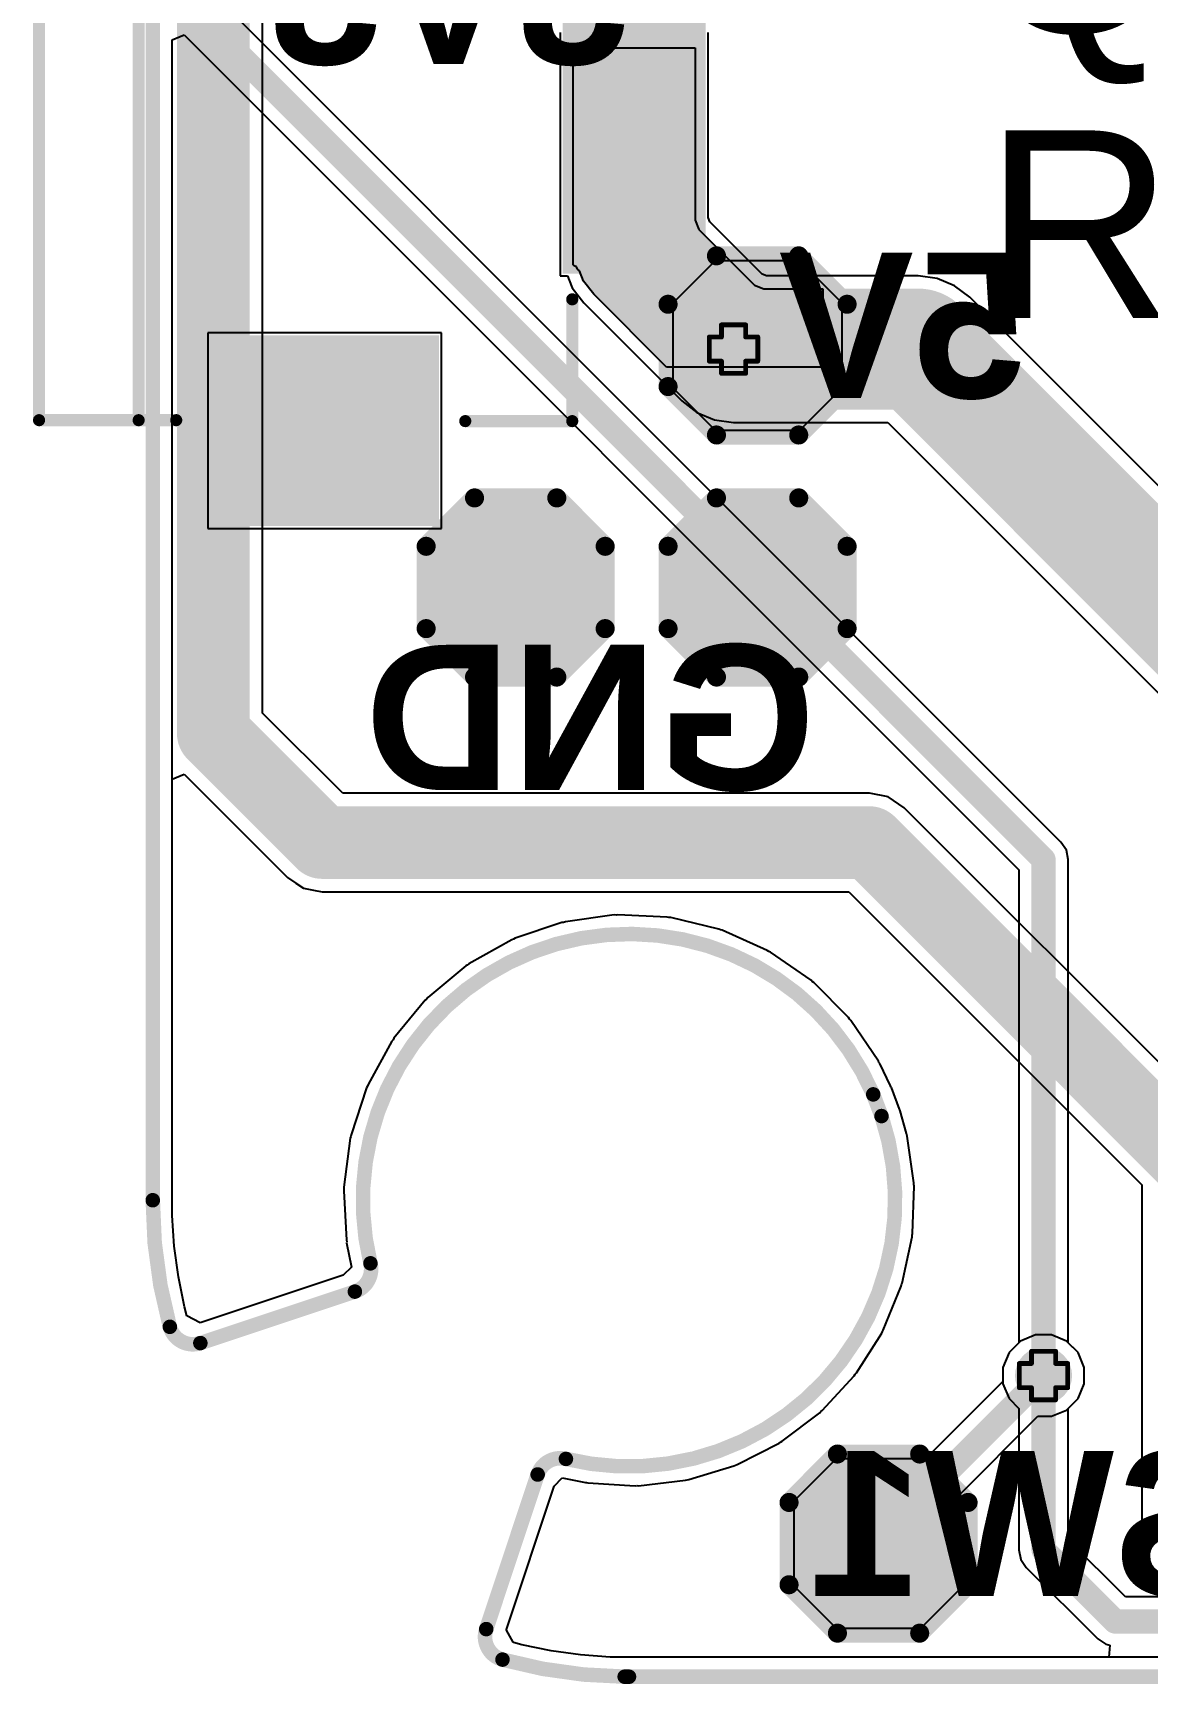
# Model space of a CAD drawing. Header units: inches. Extents: x -1 to 13, y -1.6 to 0.5.
# Drawn here: x -0.897 to -0.436, y -1.499 to -0.817 of the extents above; entities that cross this region are included whole.
import ezdxf

# ---------------------------------------------------------------- set-up
doc = ezdxf.new("R2010")
doc.units = ezdxf.units.IN
doc.header["$MEASUREMENT"] = 0
for name, color, linetype in [('Board_outline', 216, 'Continuous'), ('Bottom Layer', 5, 'Continuous'), ('Bottom Overlay', 54, 'Continuous'), ('Bottom Paste', 16, 'Continuous'), ('Bottom Solder', 6, 'Continuous'), ('Drill Drawing', 1, 'Continuous'), ('Top Layer', 1, 'Continuous'), ('Top Overlay', 2, 'Continuous'), ('Top Paste', 8, 'Continuous'), ('Top Solder', 216, 'Continuous'), ('Via Holes', 16, 'Continuous')]:
    doc.layers.add(name, color=color, linetype=linetype)
doc.styles.add('Arial', font='', dxfattribs={"height": 0.2})
doc.styles.add('Arial_Bold', font='', dxfattribs={"height": 0.2})
doc.styles.get('Arial').set_extended_font_data('Arial')
doc.styles.get('Arial_Bold').set_extended_font_data('Arial', bold=True)

# ---------------------------------------------------------------- blocks, each defined once
blk = doc.blocks.new('FH12_30S_0_5SH_55__9')
at = {"layer": 'Top Layer'}
for points in [[(0.20079, 0.03839), (0.20079, 0.08957), (0.2126, 0.08957), (0.2126, 0.03839)], [(0.22047, 0.03839), (0.22047, 0.08957), (0.23228, 0.08957), (0.23228, 0.03839)], [(0.24016, 0.03839), (0.24016, 0.08957), (0.25197, 0.08957), (0.25197, 0.03839)], [(0.25984, 0.03839), (0.25984, 0.08957), (0.27165, 0.08957), (0.27165, 0.03839)], [(0.27953, 0.03839), (0.27953, 0.08957), (0.29134, 0.08957), (0.29134, 0.03839)], [(0.3248, -0.02067), (0.39567, -0.02067), (0.39567, -0.10728), (0.3248, -0.10728)]]:
    blk.add_hatch(color=1, dxfattribs=at).paths.add_polyline_path(points)
at = {"layer": 'Top Paste'}
blk.add_hatch(color=8, dxfattribs=at).paths.add_polyline_path([(0.3248, -0.02067), (0.39567, -0.02067), (0.39567, -0.10728), (0.3248, -0.10728)])
at = {"layer": 'Top Solder'}
for points in [[(0.1771, 0.03439), (0.1771, 0.09357), (0.19691, 0.09357), (0.19691, 0.03439)], [(0.19679, 0.03439), (0.19679, 0.09357), (0.2166, 0.09357), (0.2166, 0.03439)], [(0.21647, 0.03439), (0.21647, 0.09357), (0.23628, 0.09357), (0.23628, 0.03439)], [(0.23616, 0.03439), (0.23616, 0.09357), (0.25597, 0.09357), (0.25597, 0.03439)], [(0.25584, 0.03439), (0.25584, 0.09357), (0.27565, 0.09357), (0.27565, 0.03439)], [(0.27553, 0.03439), (0.27553, 0.09357), (0.29534, 0.09357), (0.29534, 0.03439)], [(0.3208, -0.01667), (0.39967, -0.01667), (0.39967, -0.11128), (0.3208, -0.11128)]]:
    blk.add_hatch(color=216, dxfattribs=at).paths.add_polyline_path(points)
at = {"layer": 'Top Overlay', "const_width": 0.005}
for points in [[(0.3563, 0.03839), (0.30598, 0.03839)], [(0.3563, -0.00583), (0.3563, 0.03839)], [(0.35591, -0.14084), (0.35591, -0.1253)], [(0.35591, -0.14084), (-0.3563, -0.14084)], [(0.35591, -0.182), (0.35591, -0.14084)], [(0.35591, -0.182), (-0.3563, -0.182)]]:
    blk.add_lwpolyline(points, dxfattribs=at)
at = {"layer": 'Top Overlay', "const_width": 0.0025}
for points in [[(0.30473, 0.03839, 1), (0.30723, 0.03839, 1)], [(0.35505, 0.03839, 1), (0.35755, 0.03839, 1)], [(0.35505, 0.03839, 1), (0.35755, 0.03839, 1)], [(0.35505, -0.00583, 1), (0.35755, -0.00583, 1)], [(0.35466, -0.1253, 1), (0.35716, -0.1253, 1)], [(0.35466, -0.14084, 1), (0.35716, -0.14084, 1)], [(0.35466, -0.14084, 1), (0.35716, -0.14084, 1)], [(0.35466, -0.14084, 1), (0.35716, -0.14084, 1)], [(0.35466, -0.182, 1), (0.35716, -0.182, 1)], [(0.35466, -0.182, 1), (0.35716, -0.182, 1)]]:
    blk.add_lwpolyline(points, format="xyb", close=True, dxfattribs=at)
blk = doc.blocks.new('TEST_POINT_B_69')
at = {"layer": 'Bottom Layer'}
blk.add_hatch(color=5, dxfattribs=at).paths.add_polyline_path([(0.015, 0.03), (-0.015, 0.03), (-0.03, 0.015), (-0.03, -0.015), (-0.015, -0.03), (0.015, -0.03), (0.03, -0.015), (0.03, 0.015)])
at = {"layer": 'Bottom Paste'}
blk.add_hatch(color=16, dxfattribs=at).paths.add_polyline_path([(0.015, 0.03), (-0.015, 0.03), (-0.03, 0.015), (-0.03, -0.015), (-0.015, -0.03), (0.015, -0.03), (0.03, -0.015), (0.03, 0.015)])
at = {"layer": 'Bottom Solder'}
blk.add_hatch(color=6, dxfattribs=at).paths.add_polyline_path([(0.017, 0.034), (-0.017, 0.034), (-0.034, 0.017), (-0.034, -0.017), (-0.017, -0.034), (0.017, -0.034), (0.034, -0.017), (0.034, 0.017)])
at = {"layer": 'Bottom Overlay', "const_width": 0.00787}
for points in [[(-0.017, 0.037), (-0.037, 0.017)], [(0.017, 0.037), (-0.017, 0.037)], [(0.037, 0.017), (0.017, 0.037)], [(-0.037, 0.017), (-0.037, -0.017)], [(0.037, 0.017), (0.037, -0.017)], [(-0.017, -0.037), (-0.037, -0.017)], [(0.037, -0.017), (0.017, -0.037)], [(0.017, -0.037), (-0.017, -0.037)]]:
    blk.add_lwpolyline(points, dxfattribs=at)
at = {"layer": 'Bottom Overlay', "const_width": 0.00394}
for points in [[(-0.01897, 0.037, 1), (-0.01503, 0.037, 1)], [(-0.01897, 0.037, 1), (-0.01503, 0.037, 1)], [(0.01503, 0.037, 1), (0.01897, 0.037, 1)], [(0.01503, 0.037, 1), (0.01897, 0.037, 1)], [(-0.03897, 0.017, 1), (-0.03503, 0.017, 1)], [(-0.03897, 0.017, 1), (-0.03503, 0.017, 1)], [(0.03503, 0.017, 1), (0.03897, 0.017, 1)], [(0.03503, 0.017, 1), (0.03897, 0.017, 1)], [(-0.03897, -0.017, 1), (-0.03503, -0.017, 1)], [(-0.03897, -0.017, 1), (-0.03503, -0.017, 1)], [(0.03503, -0.017, 1), (0.03897, -0.017, 1)], [(0.03503, -0.017, 1), (0.03897, -0.017, 1)], [(-0.01897, -0.037, 1), (-0.01503, -0.037, 1)], [(-0.01897, -0.037, 1), (-0.01503, -0.037, 1)], [(0.01503, -0.037, 1), (0.01897, -0.037, 1)], [(0.01503, -0.037, 1), (0.01897, -0.037, 1)]]:
    blk.add_lwpolyline(points, format="xyb", close=True, dxfattribs=at)
blk = doc.blocks.new('TEST_POINT_B_70')
at = {"layer": 'Bottom Layer'}
blk.add_hatch(color=5, dxfattribs=at).paths.add_polyline_path([(0.015, 0.03), (-0.015, 0.03), (-0.03, 0.015), (-0.03, -0.015), (-0.015, -0.03), (0.015, -0.03), (0.03, -0.015), (0.03, 0.015)])
at = {"layer": 'Bottom Paste'}
blk.add_hatch(color=16, dxfattribs=at).paths.add_polyline_path([(0.015, 0.03), (-0.015, 0.03), (-0.03, 0.015), (-0.03, -0.015), (-0.015, -0.03), (0.015, -0.03), (0.03, -0.015), (0.03, 0.015)])
at = {"layer": 'Bottom Solder'}
blk.add_hatch(color=6, dxfattribs=at).paths.add_polyline_path([(0.017, 0.034), (-0.017, 0.034), (-0.034, 0.017), (-0.034, -0.017), (-0.017, -0.034), (0.017, -0.034), (0.034, -0.017), (0.034, 0.017)])
at = {"layer": 'Bottom Overlay', "const_width": 0.00787}
for points in [[(-0.017, 0.037), (-0.037, 0.017)], [(0.017, 0.037), (-0.017, 0.037)], [(0.037, 0.017), (0.017, 0.037)], [(-0.037, 0.017), (-0.037, -0.017)], [(0.037, 0.017), (0.037, -0.017)], [(-0.017, -0.037), (-0.037, -0.017)], [(0.037, -0.017), (0.017, -0.037)], [(0.017, -0.037), (-0.017, -0.037)]]:
    blk.add_lwpolyline(points, dxfattribs=at)
at = {"layer": 'Bottom Overlay', "const_width": 0.00394}
for points in [[(-0.01897, 0.037, 1), (-0.01503, 0.037, 1)], [(-0.01897, 0.037, 1), (-0.01503, 0.037, 1)], [(0.01503, 0.037, 1), (0.01897, 0.037, 1)], [(0.01503, 0.037, 1), (0.01897, 0.037, 1)], [(-0.03897, 0.017, 1), (-0.03503, 0.017, 1)], [(-0.03897, 0.017, 1), (-0.03503, 0.017, 1)], [(0.03503, 0.017, 1), (0.03897, 0.017, 1)], [(0.03503, 0.017, 1), (0.03897, 0.017, 1)], [(-0.03897, -0.017, 1), (-0.03503, -0.017, 1)], [(-0.03897, -0.017, 1), (-0.03503, -0.017, 1)], [(0.03503, -0.017, 1), (0.03897, -0.017, 1)], [(0.03503, -0.017, 1), (0.03897, -0.017, 1)], [(-0.01897, -0.037, 1), (-0.01503, -0.037, 1)], [(-0.01897, -0.037, 1), (-0.01503, -0.037, 1)], [(0.01503, -0.037, 1), (0.01897, -0.037, 1)], [(0.01503, -0.037, 1), (0.01897, -0.037, 1)]]:
    blk.add_lwpolyline(points, format="xyb", close=True, dxfattribs=at)
blk = doc.blocks.new('TEST_POINT_B_71')
at = {"layer": 'Bottom Layer'}
blk.add_hatch(color=5, dxfattribs=at).paths.add_polyline_path([(0.015, 0.03), (-0.015, 0.03), (-0.03, 0.015), (-0.03, -0.015), (-0.015, -0.03), (0.015, -0.03), (0.03, -0.015), (0.03, 0.015)])
at = {"layer": 'Bottom Paste'}
blk.add_hatch(color=16, dxfattribs=at).paths.add_polyline_path([(0.015, 0.03), (-0.015, 0.03), (-0.03, 0.015), (-0.03, -0.015), (-0.015, -0.03), (0.015, -0.03), (0.03, -0.015), (0.03, 0.015)])
at = {"layer": 'Bottom Solder'}
blk.add_hatch(color=6, dxfattribs=at).paths.add_polyline_path([(0.017, 0.034), (-0.017, 0.034), (-0.034, 0.017), (-0.034, -0.017), (-0.017, -0.034), (0.017, -0.034), (0.034, -0.017), (0.034, 0.017)])
at = {"layer": 'Bottom Overlay', "const_width": 0.00787}
for points in [[(-0.017, 0.037), (-0.037, 0.017)], [(0.017, 0.037), (-0.017, 0.037)], [(0.037, 0.017), (0.017, 0.037)], [(-0.037, 0.017), (-0.037, -0.017)], [(0.037, 0.017), (0.037, -0.017)], [(-0.017, -0.037), (-0.037, -0.017)], [(0.037, -0.017), (0.017, -0.037)], [(0.017, -0.037), (-0.017, -0.037)]]:
    blk.add_lwpolyline(points, dxfattribs=at)
at = {"layer": 'Bottom Overlay', "const_width": 0.00394}
for points in [[(-0.01897, 0.037, 1), (-0.01503, 0.037, 1)], [(-0.01897, 0.037, 1), (-0.01503, 0.037, 1)], [(0.01503, 0.037, 1), (0.01897, 0.037, 1)], [(0.01503, 0.037, 1), (0.01897, 0.037, 1)], [(-0.03897, 0.017, 1), (-0.03503, 0.017, 1)], [(-0.03897, 0.017, 1), (-0.03503, 0.017, 1)], [(0.03503, 0.017, 1), (0.03897, 0.017, 1)], [(0.03503, 0.017, 1), (0.03897, 0.017, 1)], [(-0.03897, -0.017, 1), (-0.03503, -0.017, 1)], [(-0.03897, -0.017, 1), (-0.03503, -0.017, 1)], [(0.03503, -0.017, 1), (0.03897, -0.017, 1)], [(0.03503, -0.017, 1), (0.03897, -0.017, 1)], [(-0.01897, -0.037, 1), (-0.01503, -0.037, 1)], [(-0.01897, -0.037, 1), (-0.01503, -0.037, 1)], [(0.01503, -0.037, 1), (0.01897, -0.037, 1)], [(0.01503, -0.037, 1), (0.01897, -0.037, 1)]]:
    blk.add_lwpolyline(points, format="xyb", close=True, dxfattribs=at)
blk = doc.blocks.new('TEST_POINT_B_72')
at = {"layer": 'Bottom Layer'}
blk.add_hatch(color=5, dxfattribs=at).paths.add_polyline_path([(0.015, 0.03), (-0.015, 0.03), (-0.03, 0.015), (-0.03, -0.015), (-0.015, -0.03), (0.015, -0.03), (0.03, -0.015), (0.03, 0.015)])
at = {"layer": 'Bottom Paste'}
blk.add_hatch(color=16, dxfattribs=at).paths.add_polyline_path([(0.015, 0.03), (-0.015, 0.03), (-0.03, 0.015), (-0.03, -0.015), (-0.015, -0.03), (0.015, -0.03), (0.03, -0.015), (0.03, 0.015)])
at = {"layer": 'Bottom Solder'}
blk.add_hatch(color=6, dxfattribs=at).paths.add_polyline_path([(0.017, 0.034), (-0.017, 0.034), (-0.034, 0.017), (-0.034, -0.017), (-0.017, -0.034), (0.017, -0.034), (0.034, -0.017), (0.034, 0.017)])
at = {"layer": 'Bottom Overlay', "const_width": 0.00787}
for points in [[(-0.017, 0.037), (-0.037, 0.017)], [(0.017, 0.037), (-0.017, 0.037)], [(0.037, 0.017), (0.017, 0.037)], [(-0.037, 0.017), (-0.037, -0.017)], [(0.037, 0.017), (0.037, -0.017)], [(-0.017, -0.037), (-0.037, -0.017)], [(0.037, -0.017), (0.017, -0.037)], [(0.017, -0.037), (-0.017, -0.037)]]:
    blk.add_lwpolyline(points, dxfattribs=at)
at = {"layer": 'Bottom Overlay', "const_width": 0.00394}
for points in [[(-0.01897, 0.037, 1), (-0.01503, 0.037, 1)], [(-0.01897, 0.037, 1), (-0.01503, 0.037, 1)], [(0.01503, 0.037, 1), (0.01897, 0.037, 1)], [(0.01503, 0.037, 1), (0.01897, 0.037, 1)], [(-0.03897, 0.017, 1), (-0.03503, 0.017, 1)], [(-0.03897, 0.017, 1), (-0.03503, 0.017, 1)], [(0.03503, 0.017, 1), (0.03897, 0.017, 1)], [(0.03503, 0.017, 1), (0.03897, 0.017, 1)], [(-0.03897, -0.017, 1), (-0.03503, -0.017, 1)], [(-0.03897, -0.017, 1), (-0.03503, -0.017, 1)], [(0.03503, -0.017, 1), (0.03897, -0.017, 1)], [(0.03503, -0.017, 1), (0.03897, -0.017, 1)], [(-0.01897, -0.037, 1), (-0.01503, -0.037, 1)], [(-0.01897, -0.037, 1), (-0.01503, -0.037, 1)], [(0.01503, -0.037, 1), (0.01897, -0.037, 1)], [(0.01503, -0.037, 1), (0.01897, -0.037, 1)]]:
    blk.add_lwpolyline(points, format="xyb", close=True, dxfattribs=at)

msp = doc.modelspace()

# ---------------------------------------------------------------- hatches: boundary and pattern name
at = {"layer": 'Bottom Layer'}
h = msp.add_hatch(color=5, dxfattribs=at)
edge = h.paths.add_edge_path()
edge.add_arc((-0.60713, -0.94713), 0.01181, 0, 360)
h = msp.add_hatch(color=5, dxfattribs=at)
edge = h.paths.add_edge_path()
edge.add_arc((-0.479, -1.37121), 0.01181, 0, 360)
at = {"layer": 'Top Layer'}
h = msp.add_hatch(color=1, dxfattribs=at)
edge = h.paths.add_edge_path()
edge.add_arc((-0.60713, -0.94713), 0.01181, 0, 360)
h = msp.add_hatch(color=1, dxfattribs=at)
edge = h.paths.add_edge_path()
edge.add_arc((-0.479, -1.37121), 0.01181, 0, 360)
at = {"layer": 'Via Holes'}
h = msp.add_hatch(color=7, dxfattribs=at)
edge = h.paths.add_edge_path()
edge.add_arc((-0.60713, -0.94713), 0.00591, 0, 360)
h = msp.add_hatch(color=7, dxfattribs=at)
edge = h.paths.add_edge_path()
edge.add_arc((-0.479, -1.37121), 0.00591, 0, 360)

# ---------------------------------------------------------------- linework, layer by layer
at = {"layer": 'Board_outline', "const_width": 0.006}
for points in [[(-0.8472, -1.29876), (-0.8472, 0.07919)], [(-0.54941, -1.25503), (-0.54598, -1.26399)], [(-0.82753, -1.35778), (-0.76366, -1.33651)], [(-0.70937, -1.47594), (-0.6881, -1.41207)], [(-0.65214, -1.4956), (-0.65035, -1.49561)], [(-0.65035, -1.49561), (2.89296, -1.49561)]]:
    msp.add_lwpolyline(points, dxfattribs=at)
for points in [[(-0.75722, -1.32483, -0.918669), (-0.54941, -1.25503)], [(-0.54598, -1.26399, -0.589842), (-0.67642, -1.40563)], [(-0.84013, -1.35105, -0.067325), (-0.8472, -1.29876)], [(-0.75722, -1.32483, -0.390333), (-0.76366, -1.33651)], [(-0.82753, -1.35778, -0.429718), (-0.84013, -1.35105)], [(-0.6881, -1.41207, -0.390327), (-0.67642, -1.40563)], [(-0.70264, -1.48854, -0.429723), (-0.70937, -1.47594)], [(-0.65214, -1.4956, -0.065034), (-0.70264, -1.48854)]]:
    msp.add_lwpolyline(points, format="xyb", dxfattribs=at)
at = {"layer": 'Board_outline', "const_width": 0.003}
for points in [[(-0.55091, -1.25503, 1), (-0.54791, -1.25503, 1)], [(-0.55091, -1.25503, 1), (-0.54791, -1.25503, 1)], [(-0.54748, -1.26399, 1), (-0.54448, -1.26399, 1)], [(-0.54748, -1.26399, 1), (-0.54448, -1.26399, 1)], [(-0.8487, -1.29876, 1), (-0.8457, -1.29876, 1)], [(-0.8487, -1.29876, 1), (-0.8457, -1.29876, 1)], [(-0.75872, -1.32483, 1), (-0.75572, -1.32483, 1)], [(-0.75872, -1.32483, 1), (-0.75572, -1.32483, 1)], [(-0.76516, -1.33651, 1), (-0.76216, -1.33651, 1)], [(-0.76516, -1.33651, 1), (-0.76216, -1.33651, 1)], [(-0.84163, -1.35105, 1), (-0.83863, -1.35105, 1)], [(-0.84163, -1.35105, 1), (-0.83863, -1.35105, 1)], [(-0.82903, -1.35778, 1), (-0.82603, -1.35778, 1)], [(-0.82903, -1.35778, 1), (-0.82603, -1.35778, 1)], [(-0.67792, -1.40563, 1), (-0.67492, -1.40563, 1)], [(-0.67792, -1.40563, 1), (-0.67492, -1.40563, 1)], [(-0.6896, -1.41207, 1), (-0.6866, -1.41207, 1)], [(-0.6896, -1.41207, 1), (-0.6866, -1.41207, 1)], [(-0.71087, -1.47594, 1), (-0.70787, -1.47594, 1)], [(-0.71087, -1.47594, 1), (-0.70787, -1.47594, 1)], [(-0.70414, -1.48854, 1), (-0.70114, -1.48854, 1)], [(-0.70414, -1.48854, 1), (-0.70114, -1.48854, 1)], [(-0.65364, -1.4956, 1), (-0.65064, -1.4956, 1)], [(-0.65364, -1.4956, 1), (-0.65064, -1.4956, 1)], [(-0.65185, -1.49561, 1), (-0.64885, -1.49561, 1)], [(-0.65185, -1.49561, 1), (-0.64885, -1.49561, 1)]]:
    msp.add_lwpolyline(points, format="xyb", close=True, dxfattribs=at)
at = {"layer": 'Bottom Layer'}
for p, q in [((-0.80181, -1.09747), (-0.80181, -0.79065)), ((-0.6147, -0.91061), (-0.6322, -0.92811)), ((-0.5797, -0.91061), (-0.6147, -0.91061)), ((-0.5622, -0.92811), (-0.5797, -0.91061)), ((-0.6322, -0.92811), (-0.6322, -0.96311)), ((-0.5622, -0.96311), (-0.5622, -0.92811)), ((-0.6322, -0.96311), (-0.6147, -0.98061)), ((-0.5797, -0.98061), (-0.5622, -0.96311)), ((-0.6147, -0.98061), (-0.5797, -0.98061)), ((-0.76868, -1.13061), (-0.80181, -1.09747)), ((-0.83917, -1.12486), (-0.83417, -1.12279)), ((-0.83917, -1.29876), (-0.83917, -1.12486)), ((-0.83417, -1.12279), (-0.79155, -1.16542)), ((-0.551, -1.13061), (-0.76868, -1.13061)), ((-0.5432, -1.13216), (-0.551, -1.13061)), ((-0.53658, -1.13658), (-0.5432, -1.13216)), ((-0.40358, -1.26958), (-0.53658, -1.13658)), ((-0.79155, -1.16542), (-0.79155, -1.16542)), ((-0.79155, -1.16542), (-0.79155, -1.16542)), ((-0.79155, -1.16542), (-0.78812, -1.16771)), ((-0.78812, -1.16771), (-0.78493, -1.16984)), ((-0.78493, -1.16984), (-0.78493, -1.16984)), ((-0.78493, -1.16984), (-0.78493, -1.16984)), ((-0.78493, -1.16984), (-0.7808, -1.17066)), ((-0.7808, -1.17066), (-0.77713, -1.17139)), ((-0.77713, -1.17139), (-0.77713, -1.17139)), ((-0.77713, -1.17139), (-0.77713, -1.17139)), ((-0.77713, -1.17139), (-0.55945, -1.17139)), ((-0.55945, -1.17139), (-0.43839, -1.29245)), ((-0.67811, -1.18407), (-0.69745, -1.19056)), ((-0.67737, -1.18397), (-0.67811, -1.18407)), ((-0.67666, -1.18373), (-0.67737, -1.18397)), ((-0.65645, -1.18091), (-0.67666, -1.18373)), ((-0.6557, -1.18096), (-0.65645, -1.18091)), ((-0.65496, -1.18085), (-0.6557, -1.18096)), ((-0.63458, -1.18181), (-0.65496, -1.18085)), ((-0.63385, -1.18199), (-0.63458, -1.18181)), ((-0.63311, -1.18202), (-0.63385, -1.18199)), ((-0.61325, -1.18674), (-0.63311, -1.18202)), ((-0.61257, -1.18705), (-0.61325, -1.18674)), ((-0.69881, -1.19117), (-0.71662, -1.20112)), ((-0.6981, -1.19094), (-0.69881, -1.19117)), ((-0.69745, -1.19056), (-0.6981, -1.19094)), ((-0.61184, -1.18721), (-0.61257, -1.18705)), ((-0.5932, -1.19552), (-0.61184, -1.18721)), ((-0.59259, -1.19595), (-0.5932, -1.19552)), ((-0.59191, -1.19625), (-0.59259, -1.19595)), ((-0.57512, -1.20785), (-0.59191, -1.19625)), ((-0.71785, -1.20197), (-0.73352, -1.21504)), ((-0.71719, -1.20161), (-0.71785, -1.20197)), ((-0.71662, -1.20112), (-0.71719, -1.20161)), ((-0.5746, -1.20838), (-0.57512, -1.20785)), ((-0.57398, -1.2088), (-0.5746, -1.20838)), ((-0.55962, -1.22331), (-0.57398, -1.2088)), ((-0.73457, -1.2161), (-0.74755, -1.23184)), ((-0.73399, -1.21563), (-0.73457, -1.2161)), ((-0.73352, -1.21504), (-0.73399, -1.21563)), ((-0.55921, -1.22393), (-0.55962, -1.22331)), ((-0.55868, -1.22446), (-0.55921, -1.22393)), ((-0.54725, -1.24136), (-0.55868, -1.22446)), ((-0.74838, -1.23308), (-0.75823, -1.25095)), ((-0.7479, -1.2325), (-0.74838, -1.23308)), ((-0.74755, -1.23184), (-0.7479, -1.2325)), ((-0.54703, -1.24188), (-0.54725, -1.24136)), ((-0.54669, -1.24233), (-0.54703, -1.24188)), ((-0.5422, -1.2515), (-0.54669, -1.24233)), ((-0.75883, -1.25231), (-0.76521, -1.27169)), ((-0.75846, -1.25166), (-0.75883, -1.25231)), ((-0.75823, -1.25095), (-0.75846, -1.25166)), ((-0.54211, -1.25185), (-0.5422, -1.2515)), ((-0.54191, -1.25216), (-0.54211, -1.25185)), ((-0.53848, -1.26112), (-0.54191, -1.25216)), ((-0.53842, -1.26147), (-0.53848, -1.26112)), ((-0.53826, -1.26179), (-0.53842, -1.26147)), ((-0.53559, -1.27119), (-0.53826, -1.26179)), ((-0.76554, -1.27315), (-0.76823, -1.29337)), ((-0.7653, -1.27244), (-0.76554, -1.27315)), ((-0.76521, -1.27169), (-0.7653, -1.27244)), ((-0.53554, -1.27173), (-0.53559, -1.27119)), ((-0.53536, -1.27223), (-0.53554, -1.27173)), ((-0.53256, -1.29155), (-0.53536, -1.27223)), ((-0.76818, -1.29412), (-0.76829, -1.29486)), ((-0.76829, -1.29486), (-0.76719, -1.31524)), ((-0.76823, -1.29337), (-0.76818, -1.29412)), ((-0.53314, -1.31247), (-0.53248, -1.29297)), ((-0.5326, -1.29226), (-0.53256, -1.29155)), ((-0.53248, -1.29297), (-0.5326, -1.29226)), ((-0.43839, -1.29245), (-0.43839, -1.403)), ((-0.83917, -1.30511), (-0.83917, -1.29876)), ((-0.83832, -1.31778), (-0.83917, -1.30511)), ((-0.76719, -1.31524), (-0.76705, -1.31578)), ((-0.76705, -1.31578), (-0.76706, -1.31634)), ((-0.76706, -1.31634), (-0.7651, -1.32637)), ((-0.53741, -1.33297), (-0.53332, -1.31389)), ((-0.53332, -1.31389), (-0.53331, -1.31317)), ((-0.53331, -1.31317), (-0.53314, -1.31247)), ((-0.83662, -1.33036), (-0.83832, -1.31778)), ((-0.76846, -1.32965), (-0.82764, -1.34936)), ((-0.7651, -1.32637), (-0.76846, -1.32965)), ((-0.83408, -1.3428), (-0.83662, -1.33036)), ((-0.54523, -1.35239), (-0.53783, -1.33433)), ((-0.53783, -1.33433), (-0.53769, -1.33363)), ((-0.53769, -1.33363), (-0.53741, -1.33297)), ((-0.83307, -1.34646), (-0.83408, -1.3428)), ((-0.83288, -1.34669), (-0.83307, -1.34646)), ((-0.82794, -1.34933), (-0.83288, -1.34669)), ((-0.82764, -1.34936), (-0.82794, -1.34933)), ((-0.55636, -1.37012), (-0.54589, -1.35365)), ((-0.54589, -1.35365), (-0.54563, -1.35298)), ((-0.54563, -1.35298), (-0.54523, -1.35239)), ((-0.48852, -1.35695), (-0.49325, -1.36168)), ((-0.48234, -1.35439), (-0.48852, -1.35695)), ((-0.47566, -1.35439), (-0.48234, -1.35439)), ((-0.46948, -1.35695), (-0.47566, -1.35439)), ((-0.46475, -1.36168), (-0.46948, -1.35695)), ((-0.49325, -1.36168), (-0.49581, -1.36786)), ((-0.46219, -1.36786), (-0.46475, -1.36168)), ((-0.55723, -1.37125), (-0.55686, -1.37063)), ((-0.55686, -1.37063), (-0.55636, -1.37012)), ((-0.49581, -1.36786), (-0.49581, -1.3736)), ((-0.46219, -1.37455), (-0.46219, -1.36786)), ((-0.57045, -1.3856), (-0.55723, -1.37125)), ((-0.49581, -1.3736), (-0.52876, -1.40655)), ((-0.46475, -1.38073), (-0.46219, -1.37455)), ((-0.46948, -1.38546), (-0.46475, -1.38073)), ((-0.58705, -1.39835), (-0.57151, -1.38656)), ((-0.57151, -1.38656), (-0.57103, -1.38602)), ((-0.57103, -1.38602), (-0.57045, -1.3856)), ((-0.51434, -1.42097), (-0.48139, -1.38802)), ((-0.48139, -1.38802), (-0.47566, -1.38802)), ((-0.47566, -1.38802), (-0.46948, -1.38546)), ((-0.60565, -1.40797), (-0.58826, -1.39911)), ((-0.58826, -1.39911), (-0.5877, -1.39867)), ((-0.5877, -1.39867), (-0.58705, -1.39835)), ((-0.43839, -1.403), (-0.43839, -1.443)), ((-0.62565, -1.41415), (-0.60697, -1.4085)), ((-0.60697, -1.4085), (-0.60634, -1.40816)), ((-0.60634, -1.40816), (-0.60565, -1.40797)), ((-0.5647, -1.40561), (-0.5822, -1.42311)), ((-0.5297, -1.40561), (-0.5647, -1.40561)), ((-0.52876, -1.40655), (-0.5297, -1.40561)), ((-0.70095, -1.47605), (-0.68124, -1.41687)), ((-0.68124, -1.41687), (-0.67797, -1.41351)), ((-0.67797, -1.41351), (-0.66839, -1.4154)), ((-0.66839, -1.4154), (-0.66785, -1.4154)), ((-0.66785, -1.4154), (-0.66733, -1.41553)), ((-0.66733, -1.41553), (-0.64785, -1.41674)), ((-0.64785, -1.41674), (-0.64714, -1.41664)), ((-0.64714, -1.41664), (-0.64643, -1.4167)), ((-0.64643, -1.4167), (-0.62705, -1.41444)), ((-0.62705, -1.41444), (-0.62636, -1.41422)), ((-0.62636, -1.41422), (-0.62565, -1.41415)), ((-0.5822, -1.42311), (-0.5822, -1.45811)), ((-0.5122, -1.42311), (-0.51434, -1.42097)), ((-0.5122, -1.45811), (-0.5122, -1.42311)), ((-0.43839, -1.443), (-0.43684, -1.4508)), ((-0.43684, -1.4508), (-0.43242, -1.45742)), ((-0.5822, -1.45811), (-0.5647, -1.47561)), ((-0.5297, -1.47561), (-0.5122, -1.45811)), ((-0.70092, -1.47635), (-0.70095, -1.47605)), ((-0.69828, -1.48129), (-0.70092, -1.47635)), ((-0.5647, -1.47561), (-0.5297, -1.47561)), ((-0.69805, -1.48148), (-0.69828, -1.48129)), ((-0.6946, -1.48243), (-0.69805, -1.48148)), ((-0.68258, -1.48491), (-0.6946, -1.48243)), ((-0.67043, -1.48661), (-0.68258, -1.48491)), ((-0.6582, -1.48752), (-0.67043, -1.48661)), ((-0.65208, -1.48757), (-0.6582, -1.48752)), ((-0.65032, -1.48758), (-0.65208, -1.48757)), ((-0.40933, -1.48758), (-0.65032, -1.48758))]:
    msp.add_line(p, q, dxfattribs=at)
for points, const_width in [([(-0.8222, -1.10592), (-0.8222, -0.7822)], 0.03), ([(-0.8222, -1.10592), (-0.77713, -1.151)], 0.03), ([(-0.77713, -1.151), (-0.551, -1.151)], 0.03), ([(-0.551, -1.151), (-0.418, -1.284)], 0.03), ([(-0.546, -1.4382), (-0.479, -1.37121)], 0.01)]:
    msp.add_lwpolyline(points, dxfattribs=dict(at, const_width=const_width))
for points, const_width in [([(-0.8297, -1.10592, 1), (-0.8147, -1.10592, 1)], 0.015), ([(-0.8297, -1.10592, 1), (-0.8147, -1.10592, 1)], 0.015), ([(-0.78463, -1.151, 1), (-0.76963, -1.151, 1)], 0.015), ([(-0.78463, -1.151, 1), (-0.76963, -1.151, 1)], 0.015), ([(-0.5585, -1.151, 1), (-0.5435, -1.151, 1)], 0.015), ([(-0.5585, -1.151, 1), (-0.5435, -1.151, 1)], 0.015), ([(-0.4815, -1.37121, 1), (-0.4765, -1.37121, 1)], 0.005), ([(-0.54849, -1.4382, 1), (-0.54349, -1.4382, 1)], 0.005)]:
    msp.add_lwpolyline(points, format="xyb", close=True, dxfattribs=dict(at, const_width=const_width))
at = {"layer": 'Drill Drawing', "const_width": 0.002}
for points in [[(-0.61713, -0.95213), (-0.61713, -0.94213)], [(-0.61713, -0.94213), (-0.61213, -0.94213)], [(-0.61213, -0.94213), (-0.61213, -0.93713)], [(-0.61213, -0.93713), (-0.60213, -0.93713)], [(-0.60213, -0.94213), (-0.60213, -0.93713)], [(-0.60213, -0.94213), (-0.59713, -0.94213)], [(-0.59713, -0.95213), (-0.59713, -0.94213)], [(-0.61713, -0.95213), (-0.61213, -0.95213)], [(-0.61213, -0.95713), (-0.61213, -0.95213)], [(-0.60213, -0.95213), (-0.59713, -0.95213)], [(-0.60213, -0.95713), (-0.60213, -0.95213)], [(-0.61213, -0.95713), (-0.60213, -0.95713)], [(-0.484, -1.3662), (-0.484, -1.3612)], [(-0.484, -1.3612), (-0.474, -1.3612)], [(-0.474, -1.3662), (-0.474, -1.3612)], [(-0.489, -1.3762), (-0.489, -1.3662)], [(-0.489, -1.3662), (-0.484, -1.3662)], [(-0.474, -1.3662), (-0.469, -1.3662)], [(-0.469, -1.3762), (-0.469, -1.3662)], [(-0.489, -1.3762), (-0.484, -1.3762)], [(-0.484, -1.38121), (-0.484, -1.3762)], [(-0.474, -1.3762), (-0.469, -1.3762)], [(-0.474, -1.38121), (-0.474, -1.3762)], [(-0.484, -1.38121), (-0.474, -1.38121)]]:
    msp.add_lwpolyline(points, dxfattribs=at)
at = {"layer": 'Drill Drawing', "const_width": 0.001}
for points in [[(-0.61763, -0.94213, 1), (-0.61663, -0.94213, 1)], [(-0.61763, -0.94213, 1), (-0.61663, -0.94213, 1)], [(-0.61263, -0.93713, 1), (-0.61163, -0.93713, 1)], [(-0.61263, -0.93713, 1), (-0.61163, -0.93713, 1)], [(-0.61263, -0.94213, 1), (-0.61163, -0.94213, 1)], [(-0.61263, -0.94213, 1), (-0.61163, -0.94213, 1)], [(-0.60263, -0.93713, 1), (-0.60163, -0.93713, 1)], [(-0.60263, -0.93713, 1), (-0.60163, -0.93713, 1)], [(-0.60263, -0.94213, 1), (-0.60163, -0.94213, 1)], [(-0.60263, -0.94213, 1), (-0.60163, -0.94213, 1)], [(-0.59763, -0.94213, 1), (-0.59663, -0.94213, 1)], [(-0.59763, -0.94213, 1), (-0.59663, -0.94213, 1)], [(-0.61763, -0.95213, 1), (-0.61663, -0.95213, 1)], [(-0.61763, -0.95213, 1), (-0.61663, -0.95213, 1)], [(-0.61263, -0.95213, 1), (-0.61163, -0.95213, 1)], [(-0.61263, -0.95213, 1), (-0.61163, -0.95213, 1)], [(-0.60263, -0.95213, 1), (-0.60163, -0.95213, 1)], [(-0.60263, -0.95213, 1), (-0.60163, -0.95213, 1)], [(-0.59763, -0.95213, 1), (-0.59663, -0.95213, 1)], [(-0.59763, -0.95213, 1), (-0.59663, -0.95213, 1)], [(-0.61263, -0.95713, 1), (-0.61163, -0.95713, 1)], [(-0.61263, -0.95713, 1), (-0.61163, -0.95713, 1)], [(-0.60263, -0.95713, 1), (-0.60163, -0.95713, 1)], [(-0.60263, -0.95713, 1), (-0.60163, -0.95713, 1)], [(-0.4845, -1.3612, 1), (-0.4835, -1.3612, 1)], [(-0.4845, -1.3612, 1), (-0.4835, -1.3612, 1)], [(-0.4745, -1.3612, 1), (-0.4735, -1.3612, 1)], [(-0.4745, -1.3612, 1), (-0.4735, -1.3612, 1)], [(-0.4895, -1.3662, 1), (-0.4885, -1.3662, 1)], [(-0.4895, -1.3662, 1), (-0.4885, -1.3662, 1)], [(-0.4845, -1.3662, 1), (-0.4835, -1.3662, 1)], [(-0.4845, -1.3662, 1), (-0.4835, -1.3662, 1)], [(-0.4745, -1.3662, 1), (-0.4735, -1.3662, 1)], [(-0.4745, -1.3662, 1), (-0.4735, -1.3662, 1)], [(-0.4695, -1.3662, 1), (-0.4685, -1.3662, 1)], [(-0.4695, -1.3662, 1), (-0.4685, -1.3662, 1)], [(-0.4895, -1.3762, 1), (-0.4885, -1.3762, 1)], [(-0.4895, -1.3762, 1), (-0.4885, -1.3762, 1)], [(-0.4845, -1.3762, 1), (-0.4835, -1.3762, 1)], [(-0.4845, -1.3762, 1), (-0.4835, -1.3762, 1)], [(-0.4745, -1.3762, 1), (-0.4735, -1.3762, 1)], [(-0.4745, -1.3762, 1), (-0.4735, -1.3762, 1)], [(-0.4695, -1.3762, 1), (-0.4685, -1.3762, 1)], [(-0.4695, -1.3762, 1), (-0.4685, -1.3762, 1)], [(-0.4845, -1.38121, 1), (-0.4835, -1.38121, 1)], [(-0.4845, -1.38121, 1), (-0.4835, -1.38121, 1)], [(-0.4745, -1.38121, 1), (-0.4735, -1.38121, 1)], [(-0.4745, -1.38121, 1), (-0.4735, -1.38121, 1)]]:
    msp.add_lwpolyline(points, format="xyb", close=True, dxfattribs=at)
at = {"layer": 'Top Layer'}
for p, q in [((-0.47179, -1.15079), (-0.8188, -0.80378)), ((-0.83917, -0.81932), (-0.83417, -0.81725)), ((-0.83417, -0.81725), (-0.4892, -1.16222)), ((-0.67882, -0.81638), (-0.67882, -0.87543)), ((-0.61764, -0.83819), (-0.61764, -0.81638)), ((-0.83917, -1.29876), (-0.83917, -0.81932)), ((-0.67341, -0.83819), (-0.67341, -0.82261)), ((-0.67341, -0.82261), (-0.62305, -0.82261)), ((-0.62305, -0.82261), (-0.62305, -0.83819)), ((-0.67341, -0.87756), (-0.67341, -0.83819)), ((-0.62305, -0.83819), (-0.62305, -0.87756)), ((-0.61764, -0.89275), (-0.61764, -0.83819)), ((-0.67882, -0.87543), (-0.67882, -0.91229)), ((-0.67341, -0.91229), (-0.67341, -0.87756)), ((-0.62305, -0.87756), (-0.62305, -0.89383)), ((-0.61688, -0.89459), (-0.61764, -0.89275)), ((-0.62305, -0.89383), (-0.62305, -0.89383)), ((-0.62305, -0.89383), (-0.62146, -0.89766)), ((-0.62146, -0.89766), (-0.59842, -0.9207)), ((-0.59536, -0.91611), (-0.61688, -0.89459)), ((-0.67882, -0.91229), (-0.67882, -0.91229)), ((-0.67882, -0.91229), (-0.67882, -0.91229)), ((-0.67882, -0.91229), (-0.67882, -0.91693)), ((-0.67301, -0.91269), (-0.67341, -0.91229)), ((-0.67201, -0.9131), (-0.67301, -0.91269)), ((-0.6716, -0.9141), (-0.67201, -0.9131)), ((-0.67882, -0.91693), (-0.67584, -0.91693)), ((-0.67584, -0.91693), (-0.67411, -0.9211)), ((-0.67084, -0.91486), (-0.6716, -0.9141)), ((-0.66911, -0.91903), (-0.67084, -0.91486)), ((-0.66495, -0.92445), (-0.66911, -0.91903)), ((-0.59842, -0.9207), (-0.5946, -0.92228)), ((-0.59352, -0.91687), (-0.59536, -0.91611)), ((-0.53087, -0.91687), (-0.59352, -0.91687)), ((-0.52304, -0.9179), (-0.53087, -0.91687)), ((-0.51574, -0.92093), (-0.52304, -0.9179)), ((-0.67411, -0.9211), (-0.67411, -0.9211)), ((-0.67411, -0.9211), (-0.67384, -0.92176)), ((-0.67384, -0.92176), (-0.66903, -0.92802)), ((-0.63479, -0.95461), (-0.66495, -0.92445)), ((-0.5946, -0.92228), (-0.5946, -0.92228)), ((-0.5946, -0.92228), (-0.57017, -0.92228)), ((-0.57017, -0.92228), (-0.57017, -0.95461)), ((-0.50947, -0.92573), (-0.51574, -0.92093)), ((-0.27452, -1.16069), (-0.50947, -0.92573)), ((-0.66903, -0.92802), (-0.63861, -0.95844)), ((-0.72787, -0.94039), (-0.82449, -0.94039)), ((-0.82449, -0.94039), (-0.82449, -1.02126)), ((-0.72787, -1.02126), (-0.72787, -0.94039)), ((-0.57017, -0.95461), (-0.63479, -0.95461)), ((-0.63861, -0.95844), (-0.63861, -0.95844)), ((-0.63861, -0.95844), (-0.62853, -0.96853)), ((-0.62853, -0.96853), (-0.62853, -0.96853)), ((-0.62853, -0.96853), (-0.62226, -0.97334)), ((-0.62226, -0.97334), (-0.61496, -0.97636)), ((-0.61496, -0.97636), (-0.60713, -0.97739)), ((-0.60713, -0.97739), (-0.60713, -0.97739)), ((-0.60713, -0.97739), (-0.5434, -0.97739)), ((-0.5434, -0.97739), (-0.1044, -1.4164)), ((-0.82449, -1.02126), (-0.72787, -1.02126)), ((-0.46958, -1.1541), (-0.47179, -1.15079)), ((-0.4688, -1.158), (-0.46958, -1.1541)), ((-0.4688, -1.35763), (-0.4688, -1.158)), ((-0.4892, -1.16222), (-0.4892, -1.35763)), ((-0.67811, -1.18407), (-0.69745, -1.19056)), ((-0.67737, -1.18397), (-0.67811, -1.18407)), ((-0.67666, -1.18373), (-0.67737, -1.18397)), ((-0.65645, -1.18091), (-0.67666, -1.18373)), ((-0.6557, -1.18096), (-0.65645, -1.18091)), ((-0.65496, -1.18085), (-0.6557, -1.18096)), ((-0.63458, -1.18181), (-0.65496, -1.18085)), ((-0.63385, -1.18199), (-0.63458, -1.18181)), ((-0.63311, -1.18202), (-0.63385, -1.18199)), ((-0.61325, -1.18674), (-0.63311, -1.18202)), ((-0.61257, -1.18705), (-0.61325, -1.18674)), ((-0.69881, -1.19117), (-0.71662, -1.20112)), ((-0.6981, -1.19094), (-0.69881, -1.19117)), ((-0.69745, -1.19056), (-0.6981, -1.19094)), ((-0.61184, -1.18721), (-0.61257, -1.18705)), ((-0.5932, -1.19552), (-0.61184, -1.18721)), ((-0.59259, -1.19595), (-0.5932, -1.19552)), ((-0.59191, -1.19625), (-0.59259, -1.19595)), ((-0.57512, -1.20785), (-0.59191, -1.19625)), ((-0.71785, -1.20197), (-0.73352, -1.21504)), ((-0.71719, -1.20161), (-0.71785, -1.20197)), ((-0.71662, -1.20112), (-0.71719, -1.20161)), ((-0.5746, -1.20838), (-0.57512, -1.20785)), ((-0.57398, -1.2088), (-0.5746, -1.20838)), ((-0.55962, -1.22331), (-0.57398, -1.2088)), ((-0.73457, -1.2161), (-0.74755, -1.23184)), ((-0.73399, -1.21563), (-0.73457, -1.2161)), ((-0.73352, -1.21504), (-0.73399, -1.21563)), ((-0.55921, -1.22393), (-0.55962, -1.22331)), ((-0.55868, -1.22446), (-0.55921, -1.22393)), ((-0.54725, -1.24136), (-0.55868, -1.22446)), ((-0.74838, -1.23308), (-0.75823, -1.25095)), ((-0.7479, -1.2325), (-0.74838, -1.23308)), ((-0.74755, -1.23184), (-0.7479, -1.2325)), ((-0.54703, -1.24188), (-0.54725, -1.24136)), ((-0.54669, -1.24233), (-0.54703, -1.24188)), ((-0.5422, -1.2515), (-0.54669, -1.24233)), ((-0.75883, -1.25231), (-0.76521, -1.27169)), ((-0.75846, -1.25166), (-0.75883, -1.25231)), ((-0.75823, -1.25095), (-0.75846, -1.25166)), ((-0.54211, -1.25185), (-0.5422, -1.2515)), ((-0.54191, -1.25216), (-0.54211, -1.25185)), ((-0.53848, -1.26112), (-0.54191, -1.25216)), ((-0.53842, -1.26147), (-0.53848, -1.26112)), ((-0.53826, -1.26179), (-0.53842, -1.26147)), ((-0.53559, -1.27119), (-0.53826, -1.26179)), ((-0.76554, -1.27315), (-0.76823, -1.29337)), ((-0.7653, -1.27244), (-0.76554, -1.27315)), ((-0.76521, -1.27169), (-0.7653, -1.27244)), ((-0.53554, -1.27173), (-0.53559, -1.27119)), ((-0.53536, -1.27223), (-0.53554, -1.27173)), ((-0.53256, -1.29155), (-0.53536, -1.27223)), ((-0.76818, -1.29412), (-0.76829, -1.29486)), ((-0.76829, -1.29486), (-0.76719, -1.31524)), ((-0.76823, -1.29337), (-0.76818, -1.29412)), ((-0.53314, -1.31247), (-0.53248, -1.29297)), ((-0.5326, -1.29226), (-0.53256, -1.29155)), ((-0.53248, -1.29297), (-0.5326, -1.29226)), ((-0.83917, -1.30511), (-0.83917, -1.29876)), ((-0.83832, -1.31778), (-0.83917, -1.30511)), ((-0.76719, -1.31524), (-0.76705, -1.31578)), ((-0.76705, -1.31578), (-0.76706, -1.31634)), ((-0.76706, -1.31634), (-0.7651, -1.32637)), ((-0.53741, -1.33297), (-0.53332, -1.31389)), ((-0.53332, -1.31389), (-0.53331, -1.31317)), ((-0.53331, -1.31317), (-0.53314, -1.31247)), ((-0.83662, -1.33036), (-0.83832, -1.31778)), ((-0.76846, -1.32965), (-0.82764, -1.34936)), ((-0.7651, -1.32637), (-0.76846, -1.32965)), ((-0.83408, -1.3428), (-0.83662, -1.33036)), ((-0.54523, -1.35239), (-0.53783, -1.33433)), ((-0.53783, -1.33433), (-0.53769, -1.33363)), ((-0.53769, -1.33363), (-0.53741, -1.33297)), ((-0.83307, -1.34646), (-0.83408, -1.3428)), ((-0.83288, -1.34669), (-0.83307, -1.34646)), ((-0.82794, -1.34933), (-0.83288, -1.34669)), ((-0.82764, -1.34936), (-0.82794, -1.34933)), ((-0.55636, -1.37012), (-0.54589, -1.35365)), ((-0.54589, -1.35365), (-0.54563, -1.35298)), ((-0.54563, -1.35298), (-0.54523, -1.35239)), ((-0.49325, -1.36168), (-0.49581, -1.36786)), ((-0.4892, -1.35763), (-0.49325, -1.36168)), ((-0.46475, -1.36168), (-0.4688, -1.35763)), ((-0.46219, -1.36786), (-0.46475, -1.36168)), ((-0.55723, -1.37125), (-0.55686, -1.37063)), ((-0.55686, -1.37063), (-0.55636, -1.37012)), ((-0.49581, -1.36786), (-0.49581, -1.37455)), ((-0.46219, -1.37455), (-0.46219, -1.36786)), ((-0.57045, -1.3856), (-0.55723, -1.37125)), ((-0.49581, -1.37455), (-0.49325, -1.38073)), ((-0.46475, -1.38073), (-0.46219, -1.37455)), ((-0.49325, -1.38073), (-0.4892, -1.38478)), ((-0.4688, -1.38478), (-0.46475, -1.38073)), ((-0.58705, -1.39835), (-0.57151, -1.38656)), ((-0.57151, -1.38656), (-0.57103, -1.38602)), ((-0.57103, -1.38602), (-0.57045, -1.3856)), ((-0.4892, -1.38478), (-0.4892, -1.44322)), ((-0.4688, -1.439), (-0.4688, -1.38478)), ((-0.60565, -1.40797), (-0.58826, -1.39911)), ((-0.58826, -1.39911), (-0.5877, -1.39867)), ((-0.5877, -1.39867), (-0.58705, -1.39835)), ((-0.62565, -1.41415), (-0.60697, -1.4085)), ((-0.60697, -1.4085), (-0.60634, -1.40816)), ((-0.60634, -1.40816), (-0.60565, -1.40797)), ((-0.70095, -1.47605), (-0.68124, -1.41687)), ((-0.68124, -1.41687), (-0.67797, -1.41351)), ((-0.67797, -1.41351), (-0.66839, -1.4154)), ((-0.66839, -1.4154), (-0.66785, -1.4154)), ((-0.66785, -1.4154), (-0.66733, -1.41553)), ((-0.66733, -1.41553), (-0.64785, -1.41674)), ((-0.64785, -1.41674), (-0.64714, -1.41664)), ((-0.64714, -1.41664), (-0.64643, -1.4167)), ((-0.64643, -1.4167), (-0.62705, -1.41444)), ((-0.62705, -1.41444), (-0.62636, -1.41422)), ((-0.62636, -1.41422), (-0.62565, -1.41415)), ((-0.44519, -1.46262), (-0.4688, -1.439)), ((-0.4892, -1.44322), (-0.48842, -1.44712)), ((-0.48842, -1.44712), (-0.48621, -1.45043)), ((-0.48621, -1.45043), (-0.45662, -1.48002)), ((0.4643, -1.46262), (-0.44519, -1.46262)), ((-0.70092, -1.47635), (-0.70095, -1.47605)), ((-0.69828, -1.48129), (-0.70092, -1.47635)), ((-0.45662, -1.48002), (-0.45331, -1.48223)), ((-0.69805, -1.48148), (-0.69828, -1.48129)), ((-0.6946, -1.48243), (-0.69805, -1.48148)), ((-0.68258, -1.48491), (-0.6946, -1.48243)), ((-0.67043, -1.48661), (-0.68258, -1.48491)), ((-0.6582, -1.48752), (-0.67043, -1.48661)), ((-0.45331, -1.48223), (-0.45154, -1.48258)), ((-0.45154, -1.48258), (-0.45204, -1.48758)), ((-0.65208, -1.48757), (-0.6582, -1.48752)), ((-0.65032, -1.48758), (-0.65208, -1.48757)), ((-0.45204, -1.48758), (-0.65032, -1.48758))]:
    msp.add_line(p, q, dxfattribs=at)
for points, const_width in [([(-0.829, -0.808), (-0.479, -1.158)], 0.01), ([(-0.64763, -0.90663), (-0.60713, -0.94713)], 0.05), ([(-0.60713, -0.94713), (-0.53087, -0.94713)], 0.05), ([(-0.53087, -0.94713), (-0.083, -1.395)], 0.05), ([(-0.479, -1.37121), (-0.479, -1.158)], 0.01), ([(-0.479, -1.44322), (-0.479, -1.37121)], 0.01), ([(-0.479, -1.44322), (-0.44941, -1.47281)], 0.01), ([(-0.44941, -1.47281), (0.83552, -1.47281)], 0.01)]:
    msp.add_lwpolyline(points, dxfattribs=dict(at, const_width=const_width))
for points, const_width in [([(-0.66013, -0.90663, 1), (-0.63513, -0.90663, 1)], 0.025), ([(-0.61963, -0.94713, 1), (-0.59463, -0.94713, 1)], 0.025), ([(-0.61963, -0.94713, 1), (-0.59463, -0.94713, 1)], 0.025), ([(-0.54337, -0.94713, 1), (-0.51837, -0.94713, 1)], 0.025), ([(-0.54337, -0.94713, 1), (-0.51837, -0.94713, 1)], 0.025), ([(-0.4815, -1.158, 1), (-0.4765, -1.158, 1)], 0.005), ([(-0.4815, -1.158, 1), (-0.4765, -1.158, 1)], 0.005), ([(-0.4815, -1.37121, 1), (-0.4765, -1.37121, 1)], 0.005), ([(-0.4815, -1.37121, 1), (-0.4765, -1.37121, 1)], 0.005), ([(-0.4815, -1.44322, 1), (-0.4765, -1.44322, 1)], 0.005), ([(-0.4815, -1.44322, 1), (-0.4765, -1.44322, 1)], 0.005), ([(-0.45191, -1.47281, 1), (-0.44691, -1.47281, 1)], 0.005), ([(-0.45191, -1.47281, 1), (-0.44691, -1.47281, 1)], 0.005)]:
    msp.add_lwpolyline(points, format="xyb", close=True, dxfattribs=dict(at, const_width=const_width))

# ---------------------------------------------------------------- block references
for name, p, rotation in [('FH12_30S_0_5SH_55__9', (-0.7122, -0.62059), 270), ('TEST_POINT_B_69', (-0.5972, -0.94561), 180), ('TEST_POINT_B_71', (-0.6972, -1.04561), 180), ('TEST_POINT_B_72', (-0.5972, -1.04561), 180), ('TEST_POINT_B_70', (-0.5472, -1.44061), 180)]:
    msp.add_blockref(name, p, dxfattribs=dict(rotation=rotation))

# ---------------------------------------------------------------- texts
at = {"layer": 'Bottom Overlay', "style": 'Arial_Bold', "text_generation_flag": 2}
for s, p in [('3V3', (-0.6504, -0.8293)), ('5V', (-0.486, -0.9673)), ('GND', (-0.57334, -1.1293)), ('SW1', (-0.394, -1.4623))]:
    msp.add_text(s, height=0.06, rotation=360, dxfattribs=at).set_placement(p)
at = {"layer": 'Top Overlay', "style": 'Arial'}
for s, p in [('Q1', (-0.5074, -0.81636)), ('R9', (-0.50347, -0.93429))]:
    msp.add_text(s, height=0.0775, dxfattribs=at).set_placement(p)

doc.saveas('drawing.dxf')
